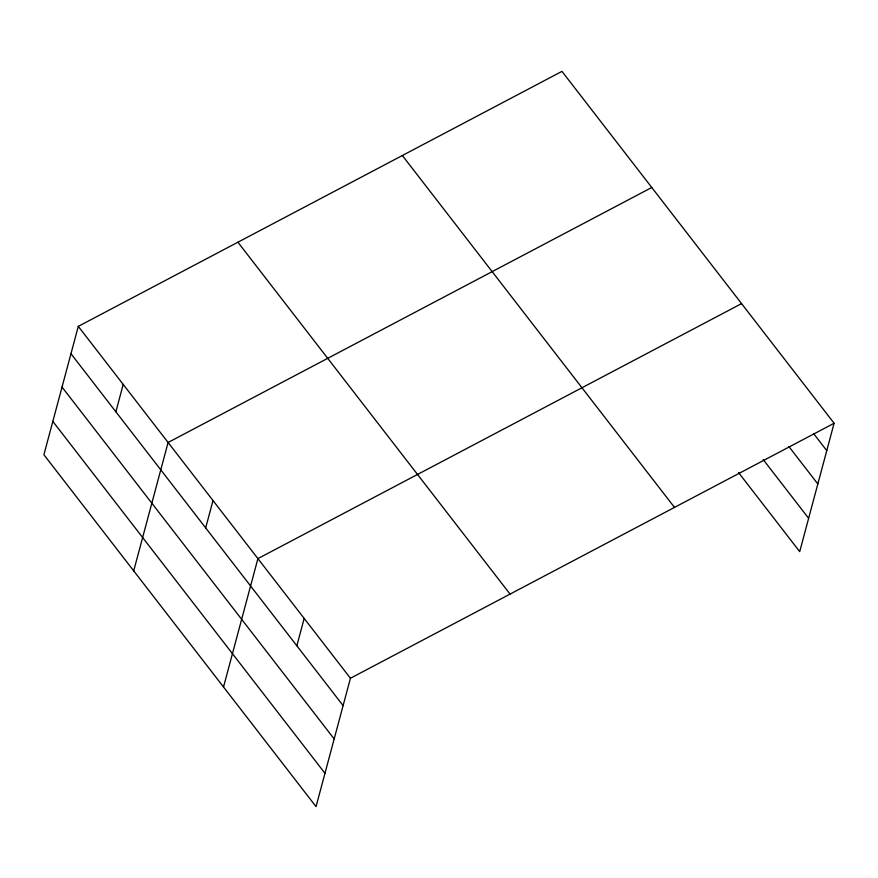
<?xml version="1.0" encoding="UTF-8"?>
<svg xmlns="http://www.w3.org/2000/svg" width="878" height="878" viewBox="0 0 878 878"><rect width="100%" height="100%" fill="white"/><g stroke="black" fill="none" stroke-linecap="round" stroke-linejoin="round"><path stroke-width="1.32" d="M78.296 326.364L43.9 454.738L316.036 806.63L350.443 678.255L834.1 423.262L561.964 71.37L78.296 326.364L350.443 678.255M115.874 411.793L123.205 384.421M133.708 570.865L168.104 442.479L651.761 187.497M205.671 527.908L213.014 500.548M223.517 686.991L257.912 558.606L741.57 303.612M296.841 645.802L304.172 618.43M834.1 423.262L799.704 551.636L738.563 472.594M813.544 433.534L826.769 450.623M788.916 446.573L817.835 483.965M763.191 459.556L808.627 518.305M402.354 155.516L674.491 507.407M237.905 242.207L510.052 594.099M70.964 353.724L343.111 705.616M62.031 387.066L334.178 738.958M52.834 421.407L324.97 773.298"/></g></svg>
